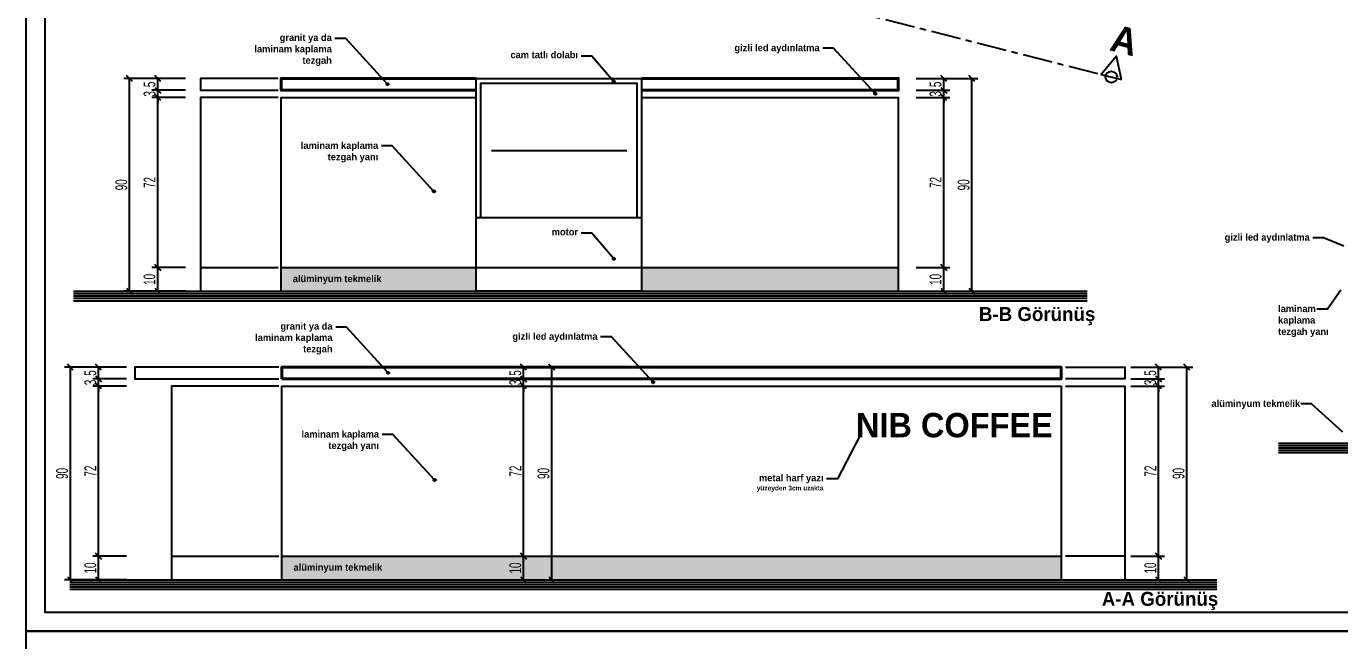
# Model space of a CAD drawing. Header units: millimetres. Extents: x 933584 to 974011, y 4545988 to 4553664.
# Drawn here: x 968501 to 969057, y 4552251 to 4552511 of the extents above; entities that cross this region are included whole.
import ezdxf

# ---------------------------------------------------------------- set-up
doc = ezdxf.new("R2010")
doc.units = ezdxf.units.MM
doc.header["$PDMODE"] = 35
doc.linetypes.add('CENTER', pattern=[2, 1.25, -0.25, 0.25, -0.25])
doc.linetypes.add('HIDDEN', pattern=[9.525, 6.35, -3.175])
doc.layers.get('0').update_dxf_attribs({"color": 255})
doc.layers.get('Defpoints').update_dxf_attribs({"color": 8})
for name, color, linetype in [('0-DMS-50', 143, 'Continuous'), ('0-HSL-HTC', 253, 'Continuous'), ('0-HSL-SLD', 252, 'Continuous'), ('0-LNS-SLN', 6, 'Continuous'), ('0-LNS-VLF', 11, 'Continuous'), ('0-TXT-XBX_20', 3, 'Continuous')]:
    doc.layers.add(name, color=color, linetype=linetype)
doc.layers.add('2-SPS-IBW', color=5, linetype='Continuous', lineweight=40)
doc.styles.add('Century Gothic_B_3', font='GOTHICB.TTF', dxfattribs={"height": 4})
doc.styles.add('dim_romans_50', font='swissl.ttf', dxfattribs={"width": 0.6, "height": 5})
doc.dimstyles.new('ONK_dim 1_50', dxfattribs={"dimscale": 5, "dimtxt": 4, "dimasz": 0.5, "dimexe": 0.5, "dimexo": 0.5, "dimgap": 0.2, "dimtad": 1, "dimdec": 1, "dimrnd": 0.5, "dimzin": 9, "dimtxsty": 'dim_romans_50', "dimblk": 'OBLIQUE', "dimcen": 1, "dimclre": 256, "dimclrt": 256, "dimazin": 2, "dimtfac": 1, "dimtdec": 1, "dimtix": 1, "dimtmove": 2, "dimatfit": 3, "dimldrblk": 'OBLIQUE', "dimfxl": 3, "dimfxlon": 1, "dimarcsym": 0})

# ---------------------------------------------------------------- blocks, each defined once
blk = doc.blocks.new('_Oblique')
at = {"color": 0, "linetype": 'ByBlock', "lineweight": -2}
blk.add_line((-0.5, -0.5), (0.5, 0.5), dxfattribs=at)
blk = doc.blocks.new('*D2386')
at = {"layer": '0-DMS-50', "lineweight": -2}
for p, q in [((968968.19, 4552287.17), (968982.42, 4552287.17)), ((968968.19, 4552277.17), (968982.42, 4552277.17))]:
    blk.add_line(p, q, dxfattribs=at)
at = {"layer": '0-DMS-50', "color": 0, "lineweight": -2}
blk.add_line((968979.92, 4552277.17), (968979.92, 4552287.17), dxfattribs=at)
at = {"layer": 'Defpoints', "color": 0}
for p in [(968965.69, 4552287.17), (968979.92, 4552287.17), (968965.69, 4552277.17)]:
    blk.add_point(p, dxfattribs=at)
at = {"layer": '0-DMS-50', "color": 0, "linetype": 'ByBlock', "lineweight": -2, "xscale": 2.5, "yscale": 2.5, "zscale": 2.5}
for p, rotation in [((968979.92, 4552287.17), 90), ((968979.92, 4552277.17), 270)]:
    blk.add_blockref('_Oblique', p, dxfattribs=dict(at, rotation=rotation))
at = {"layer": '0-DMS-50', "insert": (968976.42, 4552282.17), "char_height": 5, "attachment_point": 5, "rotation": 90, "style": 'dim_romans_50'}
blk.add_mtext('10', dxfattribs=at)
blk = doc.blocks.new('*D2387')
at = {"layer": '0-DMS-50', "lineweight": -2}
for p, q in [((968968.19, 4552359.17), (968982.42, 4552359.17)), ((968968.19, 4552287.17), (968982.42, 4552287.17))]:
    blk.add_line(p, q, dxfattribs=at)
at = {"layer": '0-DMS-50', "color": 0, "lineweight": -2}
blk.add_line((968979.92, 4552287.17), (968979.92, 4552359.17), dxfattribs=at)
at = {"layer": 'Defpoints', "color": 0}
for p in [(968965.69, 4552359.17), (968979.92, 4552359.17), (968965.69, 4552287.17)]:
    blk.add_point(p, dxfattribs=at)
at = {"layer": '0-DMS-50', "color": 0, "linetype": 'ByBlock', "lineweight": -2, "xscale": 2.5, "yscale": 2.5, "zscale": 2.5}
for p, rotation in [((968979.92, 4552359.17), 90), ((968979.92, 4552287.17), 270)]:
    blk.add_blockref('_Oblique', p, dxfattribs=dict(at, rotation=rotation))
at = {"layer": '0-DMS-50', "insert": (968976.42, 4552323.17), "char_height": 5, "attachment_point": 5, "rotation": 90, "style": 'dim_romans_50'}
blk.add_mtext('72', dxfattribs=at)
blk = doc.blocks.new('*D2388')
at = {"layer": '0-DMS-50', "lineweight": -2}
for p, q in [((968968.19, 4552362.17), (968982.42, 4552362.17)), ((968968.19, 4552359.17), (968982.42, 4552359.17))]:
    blk.add_line(p, q, dxfattribs=at)
at = {"layer": '0-DMS-50', "color": 0, "lineweight": -2}
for p, q in [((968979.92, 4552362.17), (968979.92, 4552364.67)), ((968979.92, 4552359.17), (968979.92, 4552362.17)), ((968979.92, 4552359.17), (968979.92, 4552356.67))]:
    blk.add_line(p, q, dxfattribs=at)
at = {"layer": 'Defpoints', "color": 0}
for p in [(968965.69, 4552362.17), (968979.92, 4552362.17), (968965.69, 4552359.17)]:
    blk.add_point(p, dxfattribs=at)
at = {"layer": '0-DMS-50', "color": 0, "linetype": 'ByBlock', "lineweight": -2, "xscale": 2.5, "yscale": 2.5, "zscale": 2.5}
for p, rotation in [((968979.92, 4552362.17), 270), ((968979.92, 4552359.17), 90)]:
    blk.add_blockref('_Oblique', p, dxfattribs=dict(at, rotation=rotation))
at = {"layer": '0-DMS-50', "insert": (968976.42, 4552360.67), "char_height": 5, "attachment_point": 5, "rotation": 90, "style": 'dim_romans_50'}
blk.add_mtext('3', dxfattribs=at)
blk = doc.blocks.new('*D2389')
at = {"layer": '0-DMS-50', "lineweight": -2}
for p, q in [((968968.19, 4552367.17), (968982.42, 4552367.17)), ((968968.19, 4552362.17), (968982.42, 4552362.17))]:
    blk.add_line(p, q, dxfattribs=at)
at = {"layer": '0-DMS-50', "color": 0, "lineweight": -2}
blk.add_line((968979.92, 4552362.17), (968979.92, 4552367.17), dxfattribs=at)
at = {"layer": 'Defpoints', "color": 0}
for p in [(968965.69, 4552367.17), (968979.92, 4552367.17), (968965.69, 4552362.17)]:
    blk.add_point(p, dxfattribs=at)
at = {"layer": '0-DMS-50', "color": 0, "linetype": 'ByBlock', "lineweight": -2, "xscale": 2.5, "yscale": 2.5, "zscale": 2.5}
for p, rotation in [((968979.92, 4552367.17), 90), ((968979.92, 4552362.17), 270)]:
    blk.add_blockref('_Oblique', p, dxfattribs=dict(at, rotation=rotation))
at = {"layer": '0-DMS-50', "insert": (968976.42, 4552364.67), "char_height": 5, "attachment_point": 5, "rotation": 90, "style": 'dim_romans_50'}
blk.add_mtext('5', dxfattribs=at)
blk = doc.blocks.new('*D2390')
at = {"layer": '0-DMS-50', "lineweight": -2}
for p, q in [((968976.87, 4552367.17), (968994.37, 4552367.17)), ((968976.87, 4552277.17), (968994.37, 4552277.17))]:
    blk.add_line(p, q, dxfattribs=at)
at = {"layer": '0-DMS-50', "color": 0, "lineweight": -2}
blk.add_line((968991.87, 4552277.17), (968991.87, 4552367.17), dxfattribs=at)
at = {"layer": 'Defpoints', "color": 0}
for p in [(968938.68, 4552367.17), (968991.87, 4552367.17), (968938.68, 4552277.17)]:
    blk.add_point(p, dxfattribs=at)
at = {"layer": '0-DMS-50', "color": 0, "linetype": 'ByBlock', "lineweight": -2, "xscale": 2.5, "yscale": 2.5, "zscale": 2.5}
for p, rotation in [((968991.87, 4552367.17), 90), ((968991.87, 4552277.17), 270)]:
    blk.add_blockref('_Oblique', p, dxfattribs=dict(at, rotation=rotation))
at = {"layer": '0-DMS-50', "insert": (968988.37, 4552322.17), "char_height": 5, "attachment_point": 5, "rotation": 90, "style": 'dim_romans_50'}
blk.add_mtext('90', dxfattribs=at)
blk = doc.blocks.new('*D2391')
at = {"layer": '0-DMS-50', "lineweight": -2}
for p, q in [((968699.62, 4552287.17), (968713.85, 4552287.17)), ((968699.62, 4552277.17), (968713.85, 4552277.17))]:
    blk.add_line(p, q, dxfattribs=at)
at = {"layer": '0-DMS-50', "color": 0, "lineweight": -2}
blk.add_line((968711.35, 4552277.17), (968711.35, 4552287.17), dxfattribs=at)
at = {"layer": 'Defpoints', "color": 0}
for p in [(968697.12, 4552287.17), (968711.35, 4552287.17), (968697.12, 4552277.17)]:
    blk.add_point(p, dxfattribs=at)
at = {"layer": '0-DMS-50', "color": 0, "linetype": 'ByBlock', "lineweight": -2, "xscale": 2.5, "yscale": 2.5, "zscale": 2.5}
for p, rotation in [((968711.35, 4552287.17), 90), ((968711.35, 4552277.17), 270)]:
    blk.add_blockref('_Oblique', p, dxfattribs=dict(at, rotation=rotation))
at = {"layer": '0-DMS-50', "insert": (968707.85, 4552282.17), "char_height": 5, "attachment_point": 5, "rotation": 90, "style": 'dim_romans_50'}
blk.add_mtext('10', dxfattribs=at)
blk = doc.blocks.new('*D2392')
at = {"layer": '0-DMS-50', "lineweight": -2}
for p, q in [((968699.62, 4552359.17), (968713.85, 4552359.17)), ((968699.62, 4552287.17), (968713.85, 4552287.17))]:
    blk.add_line(p, q, dxfattribs=at)
at = {"layer": '0-DMS-50', "color": 0, "lineweight": -2}
blk.add_line((968711.35, 4552287.17), (968711.35, 4552359.17), dxfattribs=at)
at = {"layer": 'Defpoints', "color": 0}
for p in [(968697.12, 4552359.17), (968711.35, 4552359.17), (968697.12, 4552287.17)]:
    blk.add_point(p, dxfattribs=at)
at = {"layer": '0-DMS-50', "color": 0, "linetype": 'ByBlock', "lineweight": -2, "xscale": 2.5, "yscale": 2.5, "zscale": 2.5}
for p, rotation in [((968711.35, 4552359.17), 90), ((968711.35, 4552287.17), 270)]:
    blk.add_blockref('_Oblique', p, dxfattribs=dict(at, rotation=rotation))
at = {"layer": '0-DMS-50', "insert": (968707.85, 4552323.17), "char_height": 5, "attachment_point": 5, "rotation": 90, "style": 'dim_romans_50'}
blk.add_mtext('72', dxfattribs=at)
blk = doc.blocks.new('*D2393')
at = {"layer": '0-DMS-50', "lineweight": -2}
for p, q in [((968699.62, 4552362.17), (968713.85, 4552362.17)), ((968699.62, 4552359.17), (968713.85, 4552359.17))]:
    blk.add_line(p, q, dxfattribs=at)
at = {"layer": '0-DMS-50', "color": 0, "lineweight": -2}
for p, q in [((968711.35, 4552362.17), (968711.35, 4552364.67)), ((968711.35, 4552359.17), (968711.35, 4552362.17)), ((968711.35, 4552359.17), (968711.35, 4552356.67))]:
    blk.add_line(p, q, dxfattribs=at)
at = {"layer": 'Defpoints', "color": 0}
for p in [(968697.12, 4552362.17), (968711.35, 4552362.17), (968697.12, 4552359.17)]:
    blk.add_point(p, dxfattribs=at)
at = {"layer": '0-DMS-50', "color": 0, "linetype": 'ByBlock', "lineweight": -2, "xscale": 2.5, "yscale": 2.5, "zscale": 2.5}
for p, rotation in [((968711.35, 4552362.17), 270), ((968711.35, 4552359.17), 90)]:
    blk.add_blockref('_Oblique', p, dxfattribs=dict(at, rotation=rotation))
at = {"layer": '0-DMS-50', "insert": (968707.85, 4552360.67), "char_height": 5, "attachment_point": 5, "rotation": 90, "style": 'dim_romans_50'}
blk.add_mtext('3', dxfattribs=at)
blk = doc.blocks.new('*D2394')
at = {"layer": '0-DMS-50', "lineweight": -2}
for p, q in [((968699.62, 4552367.17), (968713.85, 4552367.17)), ((968699.62, 4552362.17), (968713.85, 4552362.17))]:
    blk.add_line(p, q, dxfattribs=at)
at = {"layer": '0-DMS-50', "color": 0, "lineweight": -2}
blk.add_line((968711.35, 4552362.17), (968711.35, 4552367.17), dxfattribs=at)
at = {"layer": 'Defpoints', "color": 0}
for p in [(968697.12, 4552367.17), (968711.35, 4552367.17), (968697.12, 4552362.17)]:
    blk.add_point(p, dxfattribs=at)
at = {"layer": '0-DMS-50', "color": 0, "linetype": 'ByBlock', "lineweight": -2, "xscale": 2.5, "yscale": 2.5, "zscale": 2.5}
for p, rotation in [((968711.35, 4552367.17), 90), ((968711.35, 4552362.17), 270)]:
    blk.add_blockref('_Oblique', p, dxfattribs=dict(at, rotation=rotation))
at = {"layer": '0-DMS-50', "insert": (968707.85, 4552364.67), "char_height": 5, "attachment_point": 5, "rotation": 90, "style": 'dim_romans_50'}
blk.add_mtext('5', dxfattribs=at)
blk = doc.blocks.new('*D2395')
at = {"layer": '0-DMS-50', "lineweight": -2}
for p, q in [((968708.3, 4552367.17), (968725.8, 4552367.17)), ((968708.3, 4552277.17), (968725.8, 4552277.17))]:
    blk.add_line(p, q, dxfattribs=at)
at = {"layer": '0-DMS-50', "color": 0, "lineweight": -2}
blk.add_line((968723.3, 4552277.17), (968723.3, 4552367.17), dxfattribs=at)
at = {"layer": 'Defpoints', "color": 0}
for p in [(968670.11, 4552367.17), (968723.3, 4552367.17), (968670.11, 4552277.17)]:
    blk.add_point(p, dxfattribs=at)
at = {"layer": '0-DMS-50', "color": 0, "linetype": 'ByBlock', "lineweight": -2, "xscale": 2.5, "yscale": 2.5, "zscale": 2.5}
for p, rotation in [((968723.3, 4552367.17), 90), ((968723.3, 4552277.17), 270)]:
    blk.add_blockref('_Oblique', p, dxfattribs=dict(at, rotation=rotation))
at = {"layer": '0-DMS-50', "insert": (968719.8, 4552322.17), "char_height": 5, "attachment_point": 5, "rotation": 90, "style": 'dim_romans_50'}
blk.add_mtext('90', dxfattribs=at)
blk = doc.blocks.new('*D2396')
at = {"layer": '0-DMS-50', "lineweight": -2}
for p, q in [((968543.36, 4552287.17), (968529.13, 4552287.17)), ((968543.36, 4552277.17), (968529.13, 4552277.17))]:
    blk.add_line(p, q, dxfattribs=at)
at = {"layer": '0-DMS-50', "color": 0, "lineweight": -2}
blk.add_line((968531.63, 4552277.17), (968531.63, 4552287.17), dxfattribs=at)
at = {"layer": 'Defpoints', "color": 0}
for p in [(968531.63, 4552287.17), (968545.86, 4552287.17), (968545.86, 4552277.17)]:
    blk.add_point(p, dxfattribs=at)
at = {"layer": '0-DMS-50', "color": 0, "linetype": 'ByBlock', "lineweight": -2, "xscale": 2.5, "yscale": 2.5, "zscale": 2.5}
for p, rotation in [((968531.63, 4552287.17), 90), ((968531.63, 4552277.17), 270)]:
    blk.add_blockref('_Oblique', p, dxfattribs=dict(at, rotation=rotation))
at = {"layer": '0-DMS-50', "insert": (968528.13, 4552282.17), "char_height": 5, "attachment_point": 5, "rotation": 90, "style": 'dim_romans_50'}
blk.add_mtext('10', dxfattribs=at)
blk = doc.blocks.new('*D2397')
at = {"layer": '0-DMS-50', "lineweight": -2}
for p, q in [((968543.36, 4552359.17), (968529.13, 4552359.17)), ((968543.36, 4552287.17), (968529.13, 4552287.17))]:
    blk.add_line(p, q, dxfattribs=at)
at = {"layer": '0-DMS-50', "color": 0, "lineweight": -2}
blk.add_line((968531.63, 4552287.17), (968531.63, 4552359.17), dxfattribs=at)
at = {"layer": 'Defpoints', "color": 0}
for p in [(968531.63, 4552359.17), (968545.86, 4552359.17), (968545.86, 4552287.17)]:
    blk.add_point(p, dxfattribs=at)
at = {"layer": '0-DMS-50', "color": 0, "linetype": 'ByBlock', "lineweight": -2, "xscale": 2.5, "yscale": 2.5, "zscale": 2.5}
for p, rotation in [((968531.63, 4552359.17), 90), ((968531.63, 4552287.17), 270)]:
    blk.add_blockref('_Oblique', p, dxfattribs=dict(at, rotation=rotation))
at = {"layer": '0-DMS-50', "insert": (968528.13, 4552323.17), "char_height": 5, "attachment_point": 5, "rotation": 90, "style": 'dim_romans_50'}
blk.add_mtext('72', dxfattribs=at)
blk = doc.blocks.new('*D2398')
at = {"layer": '0-DMS-50', "lineweight": -2}
for p, q in [((968543.36, 4552362.17), (968529.13, 4552362.17)), ((968543.36, 4552359.17), (968529.13, 4552359.17))]:
    blk.add_line(p, q, dxfattribs=at)
at = {"layer": '0-DMS-50', "color": 0, "lineweight": -2}
for p, q in [((968531.63, 4552362.17), (968531.63, 4552364.67)), ((968531.63, 4552359.17), (968531.63, 4552362.17)), ((968531.63, 4552359.17), (968531.63, 4552356.67))]:
    blk.add_line(p, q, dxfattribs=at)
at = {"layer": 'Defpoints', "color": 0}
for p in [(968531.63, 4552362.17), (968545.86, 4552362.17), (968545.86, 4552359.17)]:
    blk.add_point(p, dxfattribs=at)
at = {"layer": '0-DMS-50', "color": 0, "linetype": 'ByBlock', "lineweight": -2, "xscale": 2.5, "yscale": 2.5, "zscale": 2.5}
for p, rotation in [((968531.63, 4552362.17), 270), ((968531.63, 4552359.17), 90)]:
    blk.add_blockref('_Oblique', p, dxfattribs=dict(at, rotation=rotation))
at = {"layer": '0-DMS-50', "insert": (968528.13, 4552360.67), "char_height": 5, "attachment_point": 5, "rotation": 90, "style": 'dim_romans_50'}
blk.add_mtext('3', dxfattribs=at)
blk = doc.blocks.new('*D2399')
at = {"layer": '0-DMS-50', "lineweight": -2}
for p, q in [((968543.36, 4552367.17), (968529.13, 4552367.17)), ((968543.36, 4552362.17), (968529.13, 4552362.17))]:
    blk.add_line(p, q, dxfattribs=at)
at = {"layer": '0-DMS-50', "color": 0, "lineweight": -2}
blk.add_line((968531.63, 4552362.17), (968531.63, 4552367.17), dxfattribs=at)
at = {"layer": 'Defpoints', "color": 0}
for p in [(968531.63, 4552367.17), (968545.86, 4552367.17), (968545.86, 4552362.17)]:
    blk.add_point(p, dxfattribs=at)
at = {"layer": '0-DMS-50', "color": 0, "linetype": 'ByBlock', "lineweight": -2, "xscale": 2.5, "yscale": 2.5, "zscale": 2.5}
for p, rotation in [((968531.63, 4552367.17), 90), ((968531.63, 4552362.17), 270)]:
    blk.add_blockref('_Oblique', p, dxfattribs=dict(at, rotation=rotation))
at = {"layer": '0-DMS-50', "insert": (968528.13, 4552364.67), "char_height": 5, "attachment_point": 5, "rotation": 90, "style": 'dim_romans_50'}
blk.add_mtext('5', dxfattribs=at)
blk = doc.blocks.new('*D2400')
at = {"layer": '0-DMS-50', "lineweight": -2}
for p, q in [((968534.68, 4552367.17), (968517.18, 4552367.17)), ((968534.68, 4552277.17), (968517.18, 4552277.17))]:
    blk.add_line(p, q, dxfattribs=at)
at = {"layer": '0-DMS-50', "color": 0, "lineweight": -2}
blk.add_line((968519.68, 4552277.17), (968519.68, 4552367.17), dxfattribs=at)
at = {"layer": 'Defpoints', "color": 0}
for p in [(968519.68, 4552367.17), (968572.87, 4552367.17), (968572.87, 4552277.17)]:
    blk.add_point(p, dxfattribs=at)
at = {"layer": '0-DMS-50', "color": 0, "linetype": 'ByBlock', "lineweight": -2, "xscale": 2.5, "yscale": 2.5, "zscale": 2.5}
for p, rotation in [((968519.68, 4552367.17), 90), ((968519.68, 4552277.17), 270)]:
    blk.add_blockref('_Oblique', p, dxfattribs=dict(at, rotation=rotation))
at = {"layer": '0-DMS-50', "insert": (968516.18, 4552322.17), "char_height": 5, "attachment_point": 5, "rotation": 90, "style": 'dim_romans_50'}
blk.add_mtext('90', dxfattribs=at)
blk = doc.blocks.new('*D2422')
at = {"layer": '0-DMS-50', "lineweight": -2}
for p, q in [((968877.37, 4552409.27), (968891.59, 4552409.27)), ((968877.37, 4552399.27), (968891.59, 4552399.27))]:
    blk.add_line(p, q, dxfattribs=at)
at = {"layer": '0-DMS-50', "color": 0, "lineweight": -2}
blk.add_line((968889.09, 4552399.27), (968889.09, 4552409.27), dxfattribs=at)
at = {"layer": 'Defpoints', "color": 0}
for p in [(968874.87, 4552409.27), (968889.09, 4552409.27), (968874.87, 4552399.27)]:
    blk.add_point(p, dxfattribs=at)
at = {"layer": '0-DMS-50', "color": 0, "linetype": 'ByBlock', "lineweight": -2, "xscale": 2.5, "yscale": 2.5, "zscale": 2.5}
for p, rotation in [((968889.09, 4552409.27), 90), ((968889.09, 4552399.27), 270)]:
    blk.add_blockref('_Oblique', p, dxfattribs=dict(at, rotation=rotation))
at = {"layer": '0-DMS-50', "insert": (968885.59, 4552404.27), "char_height": 5, "attachment_point": 5, "rotation": 90, "style": 'dim_romans_50'}
blk.add_mtext('10', dxfattribs=at)
blk = doc.blocks.new('*D2423')
at = {"layer": '0-DMS-50', "lineweight": -2}
for p, q in [((968877.37, 4552481.27), (968891.59, 4552481.27)), ((968877.37, 4552409.27), (968891.59, 4552409.27))]:
    blk.add_line(p, q, dxfattribs=at)
at = {"layer": '0-DMS-50', "color": 0, "lineweight": -2}
blk.add_line((968889.09, 4552409.27), (968889.09, 4552481.27), dxfattribs=at)
at = {"layer": 'Defpoints', "color": 0}
for p in [(968874.87, 4552481.27), (968889.09, 4552481.27), (968874.87, 4552409.27)]:
    blk.add_point(p, dxfattribs=at)
at = {"layer": '0-DMS-50', "color": 0, "linetype": 'ByBlock', "lineweight": -2, "xscale": 2.5, "yscale": 2.5, "zscale": 2.5}
for p, rotation in [((968889.09, 4552481.27), 90), ((968889.09, 4552409.27), 270)]:
    blk.add_blockref('_Oblique', p, dxfattribs=dict(at, rotation=rotation))
at = {"layer": '0-DMS-50', "insert": (968885.59, 4552445.27), "char_height": 5, "attachment_point": 5, "rotation": 90, "style": 'dim_romans_50'}
blk.add_mtext('72', dxfattribs=at)
blk = doc.blocks.new('*D2424')
at = {"layer": '0-DMS-50', "lineweight": -2}
for p, q in [((968877.37, 4552484.27), (968891.59, 4552484.27)), ((968877.37, 4552481.27), (968891.59, 4552481.27))]:
    blk.add_line(p, q, dxfattribs=at)
at = {"layer": '0-DMS-50', "color": 0, "lineweight": -2}
for p, q in [((968889.09, 4552484.27), (968889.09, 4552486.77)), ((968889.09, 4552481.27), (968889.09, 4552484.27)), ((968889.09, 4552481.27), (968889.09, 4552478.77))]:
    blk.add_line(p, q, dxfattribs=at)
at = {"layer": 'Defpoints', "color": 0}
for p in [(968874.87, 4552484.27), (968889.09, 4552484.27), (968874.87, 4552481.27)]:
    blk.add_point(p, dxfattribs=at)
at = {"layer": '0-DMS-50', "color": 0, "linetype": 'ByBlock', "lineweight": -2, "xscale": 2.5, "yscale": 2.5, "zscale": 2.5}
for p, rotation in [((968889.09, 4552484.27), 270), ((968889.09, 4552481.27), 90)]:
    blk.add_blockref('_Oblique', p, dxfattribs=dict(at, rotation=rotation))
at = {"layer": '0-DMS-50', "insert": (968885.59, 4552482.77), "char_height": 5, "attachment_point": 5, "rotation": 90, "style": 'dim_romans_50'}
blk.add_mtext('3', dxfattribs=at)
blk = doc.blocks.new('*D2425')
at = {"layer": '0-DMS-50', "lineweight": -2}
for p, q in [((968877.37, 4552489.27), (968891.59, 4552489.27)), ((968877.37, 4552484.27), (968891.59, 4552484.27))]:
    blk.add_line(p, q, dxfattribs=at)
at = {"layer": '0-DMS-50', "color": 0, "lineweight": -2}
blk.add_line((968889.09, 4552484.27), (968889.09, 4552489.27), dxfattribs=at)
at = {"layer": 'Defpoints', "color": 0}
for p in [(968874.87, 4552489.27), (968889.09, 4552489.27), (968874.87, 4552484.27)]:
    blk.add_point(p, dxfattribs=at)
at = {"layer": '0-DMS-50', "color": 0, "linetype": 'ByBlock', "lineweight": -2, "xscale": 2.5, "yscale": 2.5, "zscale": 2.5}
for p, rotation in [((968889.09, 4552489.27), 90), ((968889.09, 4552484.27), 270)]:
    blk.add_blockref('_Oblique', p, dxfattribs=dict(at, rotation=rotation))
at = {"layer": '0-DMS-50', "insert": (968885.59, 4552486.77), "char_height": 5, "attachment_point": 5, "rotation": 90, "style": 'dim_romans_50'}
blk.add_mtext('5', dxfattribs=at)
blk = doc.blocks.new('*D2426')
at = {"layer": '0-DMS-50', "lineweight": -2}
for p, q in [((968885.97, 4552489.27), (968903.47, 4552489.27)), ((968885.97, 4552399.27), (968903.47, 4552399.27))]:
    blk.add_line(p, q, dxfattribs=at)
at = {"layer": '0-DMS-50', "color": 0, "lineweight": -2}
blk.add_line((968900.97, 4552399.27), (968900.97, 4552489.27), dxfattribs=at)
at = {"layer": 'Defpoints', "color": 0}
for p in [(968847.78, 4552489.27), (968900.97, 4552489.27), (968847.78, 4552399.27)]:
    blk.add_point(p, dxfattribs=at)
at = {"layer": '0-DMS-50', "color": 0, "linetype": 'ByBlock', "lineweight": -2, "xscale": 2.5, "yscale": 2.5, "zscale": 2.5}
for p, rotation in [((968900.97, 4552489.27), 90), ((968900.97, 4552399.27), 270)]:
    blk.add_blockref('_Oblique', p, dxfattribs=dict(at, rotation=rotation))
at = {"layer": '0-DMS-50', "insert": (968897.47, 4552444.27), "char_height": 5, "attachment_point": 5, "rotation": 90, "style": 'dim_romans_50'}
blk.add_mtext('90', dxfattribs=at)
blk = doc.blocks.new('*D2427')
at = {"layer": '0-DMS-50', "lineweight": -2}
for p, q in [((968568.4, 4552409.27), (968554.17, 4552409.27)), ((968568.4, 4552399.27), (968554.17, 4552399.27))]:
    blk.add_line(p, q, dxfattribs=at)
at = {"layer": '0-DMS-50', "color": 0, "lineweight": -2}
blk.add_line((968556.67, 4552399.27), (968556.67, 4552409.27), dxfattribs=at)
at = {"layer": 'Defpoints', "color": 0}
for p in [(968556.67, 4552409.27), (968570.9, 4552409.27), (968570.9, 4552399.27)]:
    blk.add_point(p, dxfattribs=at)
at = {"layer": '0-DMS-50', "color": 0, "linetype": 'ByBlock', "lineweight": -2, "xscale": 2.5, "yscale": 2.5, "zscale": 2.5}
for p, rotation in [((968556.67, 4552409.27), 90), ((968556.67, 4552399.27), 270)]:
    blk.add_blockref('_Oblique', p, dxfattribs=dict(at, rotation=rotation))
at = {"layer": '0-DMS-50', "insert": (968553.17, 4552404.27), "char_height": 5, "attachment_point": 5, "rotation": 90, "style": 'dim_romans_50'}
blk.add_mtext('10', dxfattribs=at)
blk = doc.blocks.new('*D2428')
at = {"layer": '0-DMS-50', "lineweight": -2}
for p, q in [((968568.4, 4552481.27), (968554.17, 4552481.27)), ((968568.4, 4552409.27), (968554.17, 4552409.27))]:
    blk.add_line(p, q, dxfattribs=at)
at = {"layer": '0-DMS-50', "color": 0, "lineweight": -2}
blk.add_line((968556.67, 4552409.27), (968556.67, 4552481.27), dxfattribs=at)
at = {"layer": 'Defpoints', "color": 0}
for p in [(968556.67, 4552481.27), (968570.9, 4552481.27), (968570.9, 4552409.27)]:
    blk.add_point(p, dxfattribs=at)
at = {"layer": '0-DMS-50', "color": 0, "linetype": 'ByBlock', "lineweight": -2, "xscale": 2.5, "yscale": 2.5, "zscale": 2.5}
for p, rotation in [((968556.67, 4552481.27), 90), ((968556.67, 4552409.27), 270)]:
    blk.add_blockref('_Oblique', p, dxfattribs=dict(at, rotation=rotation))
at = {"layer": '0-DMS-50', "insert": (968553.17, 4552445.27), "char_height": 5, "attachment_point": 5, "rotation": 90, "style": 'dim_romans_50'}
blk.add_mtext('72', dxfattribs=at)
blk = doc.blocks.new('*D2429')
at = {"layer": '0-DMS-50', "lineweight": -2}
for p, q in [((968568.4, 4552484.27), (968554.17, 4552484.27)), ((968568.4, 4552481.27), (968554.17, 4552481.27))]:
    blk.add_line(p, q, dxfattribs=at)
at = {"layer": '0-DMS-50', "color": 0, "lineweight": -2}
for p, q in [((968556.67, 4552484.27), (968556.67, 4552486.77)), ((968556.67, 4552481.27), (968556.67, 4552484.27)), ((968556.67, 4552481.27), (968556.67, 4552478.77))]:
    blk.add_line(p, q, dxfattribs=at)
at = {"layer": 'Defpoints', "color": 0}
for p in [(968556.67, 4552484.27), (968570.9, 4552484.27), (968570.9, 4552481.27)]:
    blk.add_point(p, dxfattribs=at)
at = {"layer": '0-DMS-50', "color": 0, "linetype": 'ByBlock', "lineweight": -2, "xscale": 2.5, "yscale": 2.5, "zscale": 2.5}
for p, rotation in [((968556.67, 4552484.27), 270), ((968556.67, 4552481.27), 90)]:
    blk.add_blockref('_Oblique', p, dxfattribs=dict(at, rotation=rotation))
at = {"layer": '0-DMS-50', "insert": (968553.17, 4552482.77), "char_height": 5, "attachment_point": 5, "rotation": 90, "style": 'dim_romans_50'}
blk.add_mtext('3', dxfattribs=at)
blk = doc.blocks.new('*D2430')
at = {"layer": '0-DMS-50', "lineweight": -2}
for p, q in [((968568.4, 4552489.27), (968554.17, 4552489.27)), ((968568.4, 4552484.27), (968554.17, 4552484.27))]:
    blk.add_line(p, q, dxfattribs=at)
at = {"layer": '0-DMS-50', "color": 0, "lineweight": -2}
blk.add_line((968556.67, 4552484.27), (968556.67, 4552489.27), dxfattribs=at)
at = {"layer": 'Defpoints', "color": 0}
for p in [(968556.67, 4552489.27), (968570.9, 4552489.27), (968570.9, 4552484.27)]:
    blk.add_point(p, dxfattribs=at)
at = {"layer": '0-DMS-50', "color": 0, "linetype": 'ByBlock', "lineweight": -2, "xscale": 2.5, "yscale": 2.5, "zscale": 2.5}
for p, rotation in [((968556.67, 4552489.27), 90), ((968556.67, 4552484.27), 270)]:
    blk.add_blockref('_Oblique', p, dxfattribs=dict(at, rotation=rotation))
at = {"layer": '0-DMS-50', "insert": (968553.17, 4552486.77), "char_height": 5, "attachment_point": 5, "rotation": 90, "style": 'dim_romans_50'}
blk.add_mtext('5', dxfattribs=at)
blk = doc.blocks.new('*D2431')
at = {"layer": '0-DMS-50', "lineweight": -2}
for p, q in [((968559.73, 4552489.27), (968542.23, 4552489.27)), ((968559.73, 4552399.27), (968542.23, 4552399.27))]:
    blk.add_line(p, q, dxfattribs=at)
at = {"layer": '0-DMS-50', "color": 0, "lineweight": -2}
blk.add_line((968544.73, 4552399.27), (968544.73, 4552489.27), dxfattribs=at)
at = {"layer": 'Defpoints', "color": 0}
for p in [(968544.73, 4552489.27), (968585.36, 4552489.27), (968585.36, 4552399.27)]:
    blk.add_point(p, dxfattribs=at)
at = {"layer": '0-DMS-50', "color": 0, "linetype": 'ByBlock', "lineweight": -2, "xscale": 2.5, "yscale": 2.5, "zscale": 2.5}
for p, rotation in [((968544.73, 4552489.27), 90), ((968544.73, 4552399.27), 270)]:
    blk.add_blockref('_Oblique', p, dxfattribs=dict(at, rotation=rotation))
at = {"layer": '0-DMS-50', "insert": (968541.23, 4552444.27), "char_height": 5, "attachment_point": 5, "rotation": 90, "style": 'dim_romans_50'}
blk.add_mtext('90', dxfattribs=at)

msp = doc.modelspace()

# ---------------------------------------------------------------- hatches: boundary and pattern name
at = {"layer": '0-HSL-HTC'}
h = msp.add_hatch(dxfattribs=at)
h.set_pattern_fill('GOST_GLASS', color=256, scale=0.3)
h.set_pattern_definition([(45, (-483.7714, 183.505), (2.5455844123, 0), [1.5, -2.1]), (45, (-483.135, 183.505), (2.5455844123, 0), [0.6, -3]), (45, (-483.7714, 184.1414), (2.5455844123, 0), [0.6, -3])])
h.paths.add_polyline_path([(968691.27, 4552399.27), (968608.85, 4552399.27), (968608.85, 4552409.27), (968691.27, 4552409.27)])
h.paths.add_polyline_path([(968761.27, 4552409.27), (968761.27, 4552399.27), (968869.81, 4552399.27), (968869.81, 4552409.27)])
h = msp.add_hatch(dxfattribs=at)
h.set_pattern_fill('GOST_GLASS', color=256, scale=0.3)
h.set_pattern_definition([(45, (-483.4641, 61.4035), (2.5455844123, 0), [1.5, -2.1]), (45, (-482.8277, 61.4035), (2.5455844123, 0), [0.6, -3]), (45, (-483.4641, 62.04), (2.5455844123, 0), [0.6, -3])])
h.paths.add_polyline_path([(968938.68, 4552287.17), (968609.16, 4552287.17), (968609.16, 4552277.17), (968938.68, 4552277.17)])
at = {"layer": '0-LNS-VLF', "linetype": 'HIDDEN', "ltscale": 0.5}
h = msp.add_hatch(color=256, dxfattribs=at)
h.dxf.hatch_style = 1
edge = h.paths.add_edge_path()
edge.add_arc((968653.81, 4552486.84), 0.467, 0, 360)
h = msp.add_hatch(color=256, dxfattribs=at)
h.dxf.hatch_style = 1
edge = h.paths.add_edge_path()
edge.add_arc((968749.52, 4552487.92), 0.467, 0, 360)
h = msp.add_hatch(color=256, dxfattribs=at)
h.dxf.hatch_style = 1
edge = h.paths.add_edge_path()
edge.add_arc((968860.09, 4552482.85), 0.467, 0, 360)
h = msp.add_hatch(color=256, dxfattribs=at)
h.dxf.hatch_style = 1
edge = h.paths.add_edge_path()
edge.add_arc((968673.43, 4552441.51), 0.467, 0, 360)
h = msp.add_hatch(color=256, dxfattribs=at)
h.dxf.hatch_style = 1
edge = h.paths.add_edge_path()
edge.add_arc((968749.52, 4552412.97), 0.467, 0, 360)
h = msp.add_hatch(color=256, dxfattribs=at)
h.dxf.hatch_style = 1
edge = h.paths.add_edge_path()
edge.add_arc((968654.12, 4552364.74), 0.467, 0, 360)
h = msp.add_hatch(color=256, dxfattribs=at)
h.dxf.hatch_style = 1
edge = h.paths.add_edge_path()
edge.add_arc((968766.17, 4552360.75), 0.467, 0, 360)
h = msp.add_hatch(color=256, dxfattribs=at)
h.dxf.hatch_style = 1
edge = h.paths.add_edge_path()
edge.add_arc((968853.62, 4552338.12), 0.467, 0, 360)
h = msp.add_hatch(color=256, dxfattribs=at)
h.dxf.hatch_style = 1
edge = h.paths.add_edge_path()
edge.add_arc((968673.74, 4552319.41), 0.467, 0, 360)

# ---------------------------------------------------------------- linework, layer by layer
at = {"color": 0}
for points in [[(968501.03, 4552855.4), (969341.03, 4552855.4), (969341.03, 4552255.4), (968501.03, 4552255.4)], [(968509.03, 4552847.4), (969333.03, 4552847.4), (969333.03, 4552263.4), (968509.03, 4552263.4)], [(968501.03, 4552255.4), (969341.03, 4552255.4), (969341.03, 4551655.4), (968501.03, 4551655.4)]]:
    msp.add_lwpolyline(points, close=True, dxfattribs=at)
at = {"linetype": 'CENTER', "ltscale": 10}
msp.add_lwpolyline([(968631.9, 4552573.48), (968959.93, 4552489.89)], dxfattribs=at)
for points in [[(968964.21, 4552488.79), (968962.17, 4552498.7), (968955.64, 4552490.98), (968964.21, 4552488.79)], [(968521.06, 4552399.27), (968949.67, 4552399.27)], [(968521.06, 4552398.27), (968949.67, 4552398.27)], [(968521.06, 4552397.27), (968949.67, 4552397.27)], [(968521.06, 4552396.27), (968949.67, 4552396.27)], [(968521.06, 4552395.27), (968949.67, 4552395.27)], [(969030.58, 4552335.01), (969169.17, 4552335.01)], [(969030.58, 4552334.01), (969169.17, 4552334.01)], [(969030.58, 4552333.01), (969169.17, 4552333.01)], [(969030.58, 4552332.01), (969169.17, 4552332.01)], [(969030.58, 4552331.01), (969169.17, 4552331.01)], [(968519.42, 4552277.17), (969004.51, 4552277.17)], [(968519.42, 4552276.17), (969004.51, 4552276.17)], [(968519.42, 4552275.17), (969004.51, 4552275.17)], [(968519.42, 4552274.17), (969004.51, 4552274.17)], [(968519.42, 4552273.17), (969004.51, 4552273.17)]]:
    msp.add_lwpolyline(points)
msp.add_circle((968959.93, 4552489.89), 2.41)
at = {"layer": '0-HSL-SLD'}
for points in [[(968607.6, 4552489.27), (968574.74, 4552489.27), (968574.74, 4552484.27), (968607.6, 4552484.27)], [(968607.6, 4552481.27), (968574.74, 4552481.27), (968574.74, 4552409.27), (968607.6, 4552409.27)], [(968574.74, 4552409.27), (968574.74, 4552399.27)], [(968607.91, 4552367.17), (968547.01, 4552367.17), (968547.01, 4552362.17), (968607.91, 4552362.17)], [(968940.55, 4552367.17), (968965.69, 4552367.17), (968965.69, 4552362.17), (968940.55, 4552362.17)], [(968607.91, 4552359.17), (968562.49, 4552359.17), (968562.49, 4552287.17), (968607.91, 4552287.17)], [(968940.55, 4552359.17), (968965.69, 4552359.17), (968965.69, 4552287.17), (968940.55, 4552287.17)], [(968562.49, 4552287.17), (968562.49, 4552277.17)], [(968965.69, 4552287.17), (968965.69, 4552277.17)]]:
    msp.add_lwpolyline(points, dxfattribs=at)
at = {"layer": '0-LNS-SLN'}
msp.add_lwpolyline([(968691.27, 4552489.27), (968761.27, 4552489.27), (968761.27, 4552399.27), (968691.27, 4552399.27)], close=True, dxfattribs=at)
for points in [[(968691.27, 4552430.46), (968691.27, 4552489.27), (968761.27, 4552489.27), (968761.27, 4552430.46)], [(968693.27, 4552430.46), (968693.27, 4552487.27), (968759.27, 4552487.27), (968759.27, 4552430.46)], [(968608.85, 4552399.27), (968608.85, 4552481.27), (968691.27, 4552481.27)], [(968761.27, 4552481.27), (968869.81, 4552481.27), (968869.81, 4552399.27)], [(968697.76, 4552458.87), (968755.09, 4552458.87)], [(968691.27, 4552430.46), (968761.27, 4552430.46)], [(968608.85, 4552409.27), (968691.27, 4552409.27)], [(968691.27, 4552409.27), (968761.27, 4552409.27)], [(968761.27, 4552409.27), (968869.81, 4552409.27)], [(968609.16, 4552277.17), (968609.16, 4552359.17), (968938.68, 4552359.17), (968938.68, 4552277.17)], [(968609.16, 4552287.17), (968938.68, 4552287.17)]]:
    msp.add_lwpolyline(points, dxfattribs=at)
at = {"layer": '0-LNS-VLF', "ltscale": 0.5}
for points in [[(968653.81, 4552486.84), (968636.13, 4552506.12), (968631.58, 4552506.12)], [(968860.09, 4552482.85), (968842.4, 4552502.12), (968837.86, 4552502.12)], [(968749.52, 4552487.92), (968740.25, 4552498.78), (968735.7, 4552498.78)], [(968673.43, 4552441.51), (968655.75, 4552460.78), (968651.2, 4552460.78)], [(968749.52, 4552412.97), (968740.25, 4552423.84), (968735.7, 4552423.84)], [(969058.28, 4552418.4), (969049.72, 4552421.86), (969045.17, 4552421.86)], [(969057.01, 4552399.76), (969051.38, 4552391.62), (969046.83, 4552391.62)], [(968654.12, 4552364.74), (968636.43, 4552384.01), (968631.89, 4552384.01)], [(968766.17, 4552360.75), (968748.49, 4552380.02), (968743.94, 4552380.02)], [(969057.86, 4552339.67), (969044.55, 4552351.64), (969040.01, 4552351.64)], [(968673.74, 4552319.41), (968656.06, 4552338.68), (968651.51, 4552338.68)], [(968853.62, 4552338.12), (968844.07, 4552319.86), (968839.52, 4552319.86)]]:
    msp.add_lwpolyline(points, dxfattribs=at)
at = {"layer": '0-LNS-VLF', "linetype": 'HIDDEN', "ltscale": 0.5}
for centre in [(968653.81, 4552486.84), (968749.52, 4552487.92), (968860.09, 4552482.85), (968673.43, 4552441.51), (968749.52, 4552412.97), (968654.12, 4552364.74), (968766.17, 4552360.75), (968853.62, 4552338.12), (968673.74, 4552319.41)]:
    msp.add_circle(centre, 0.467, dxfattribs=at)
at = {"layer": '2-SPS-IBW'}
for points in [[(968691.27, 4552489.27), (968608.85, 4552489.27), (968608.85, 4552484.27), (968691.27, 4552484.27)], [(968761.27, 4552484.27), (968869.81, 4552484.27), (968869.81, 4552489.27), (968761.27, 4552489.27)]]:
    msp.add_lwpolyline(points, dxfattribs=at)
msp.add_lwpolyline([(968609.16, 4552362.17), (968938.68, 4552362.17), (968938.68, 4552367.17), (968609.16, 4552367.17)], close=True, dxfattribs=at)

# ---------------------------------------------------------------- texts
at = {"linetype": 'CENTER', "ltscale": 10, "insert": (968961.54, 4552512.31), "char_height": 11.3933, "width": 370.3635, "attachment_point": 1, "rotation": 345.7026, "line_spacing_factor": 0.984502, "style": 'Century Gothic_B_3'}
msp.add_mtext('\\pxql;{\\fFranklin Gothic Book|b1|i0|c162|p34;A}', dxfattribs=at)
at = {"layer": '0-LNS-VLF', "linetype": 'HIDDEN', "ltscale": 0.5, "style": 'Century Gothic_B_3'}
msp.add_text('NIB COFFEE', height=10.278, dxfattribs=at).set_placement((968851.92, 4552337.47))
at = {"layer": '0-LNS-VLF', "linetype": 'HIDDEN', "ltscale": 0.5, "char_height": 2.9364, "attachment_point": 1, "line_spacing_factor": 0.984502, "style": 'Century Gothic_B_3'}
for s, insert, width in [('\\pxqr;{\\fFranklin Gothic Book|b1|i0|c162|p34;granit ya da\\Plaminam kaplama \\Ptezgah}', (968534.81, 4552508.06), 95.455), ('\\pxqr;{\\fFranklin Gothic Book|b1|i0|c162|p34;\\Pcam tatlı dolabı}', (968630.52, 4552505.6), 103.8644), ('\\pxqr;{\\fFranklin Gothic Book|b1|i0|c162|p34;\\Pgizli led aydınlatma}', (968741.08, 4552508.57), 95.455), ('\\pxqr;{\\fFranklin Gothic Book|b1|i0|c162|p34;\\Plaminam kaplama \\Ptezgah yanı}', (968554.43, 4552467.23), 95.455), ('\\pxqr;{\\fFranklin Gothic Book|b1|i0|c162|p34;\\Pmotor}', (968630.52, 4552430.65), 103.8644), ('\\pxqr;{\\fFranklin Gothic Book|b1|i0|c162|p34;\\Pgizli led aydınlatma}', (968939.27, 4552428.4), 104.5784), ('\\pxql;{\\fFranklin Gothic Book|b1|i0|c162|p34;alüminyum tekmelik}', (968613.75, 4552406.04), 95.455), ('\\pxql;{\\fFranklin Gothic Book|b1|i0|c162|p34;\\Plaminam \\Pkaplama \\Ptezgah yanı}', (969030.45, 4552398.17), 95.455), ('\\pxqr;{\\fFranklin Gothic Book|b1|i0|c162|p34;granit ya da\\Plaminam kaplama \\Ptezgah}', (968535.11, 4552385.96), 95.455), ('\\pxqr;{\\fFranklin Gothic Book|b1|i0|c162|p34;\\Pgizli led aydınlatma}', (968647.17, 4552386.47), 95.455), ('\\pxql;{\\fFranklin Gothic Book|b1|i0|c162|p34;alüminyum tekmelik}', (969002.27, 4552353.28), 95.455), ('\\pxqr;{\\fFranklin Gothic Book|b1|i0|c162|p34;\\Plaminam kaplama \\Ptezgah yanı}', (968554.74, 4552345.13), 95.455), ('\\pxqr;{\\fFranklin Gothic Book|b1|i0|c162|p34;metal harf yazı\\P\\H0.681096x;yüzeyden 3cm uzakta}', (968742.75, 4552321.8), 95.455), ('\\pxql;{\\fFranklin Gothic Book|b1|i0|c162|p34;alüminyum tekmelik}', (968614.06, 4552283.94), 95.455)]:
    msp.add_mtext(s, dxfattribs=dict(at, insert=insert, width=width))
at = {"layer": '0-TXT-XBX_20', "color": 0, "char_height": 5.9199, "width": 230.6396, "attachment_point": 1, "rotation": 0, "line_spacing_factor": 0.984502, "style": 'Century Gothic_B_3'}
for s, insert in [('\\pxqc;{\\fFranklin Gothic Book|b1|i0|c162|p34;B-B Görünüş}', (968813.22, 4552392.58)), ('\\pxqc;{\\fFranklin Gothic Book|b1|i0|c162|p34;A-A Görünüş}', (968865.2, 4552272.09))]:
    msp.add_mtext(s, dxfattribs=dict(at, insert=insert))

# ---------------------------------------------------------------- dimensions: what is measured, and where the dimension line sits
at = {"layer": '0-DMS-50'}
for p1, p2, distance, picture, middle in [((968585.36, 4552399.27), (968585.36, 4552489.27), 40.63, '*D2431', (968541.23, 4552444.27)), ((968847.78, 4552399.27), (968847.78, 4552489.27), -53.19, '*D2426', (968897.47, 4552444.27)), ((968570.9, 4552399.27), (968570.9, 4552409.27), 14.23, '*D2427', (968553.17, 4552404.27)), ((968874.87, 4552399.27), (968874.87, 4552409.27), -14.23, '*D2422', (968885.59, 4552404.27)), ((968572.87, 4552277.17), (968572.87, 4552367.17), 53.19, '*D2400', (968516.18, 4552322.17)), ((968670.11, 4552277.17), (968670.11, 4552367.17), -53.19, '*D2395', (968719.8, 4552322.17)), ((968938.68, 4552277.17), (968938.68, 4552367.17), -53.19, '*D2390', (968988.37, 4552322.17)), ((968545.86, 4552277.17), (968545.86, 4552287.17), 14.23, '*D2396', (968528.13, 4552282.17)), ((968697.12, 4552277.17), (968697.12, 4552287.17), -14.23, '*D2391', (968707.85, 4552282.17)), ((968965.69, 4552277.17), (968965.69, 4552287.17), -14.23, '*D2386', (968976.42, 4552282.17))]:
    dim = msp.add_aligned_dim(p1=p1, p2=p2, distance=distance, dimstyle='ONK_dim 1_50', dxfattribs=at)
    dim.commit()
    dim.dimension.update_dxf_attribs({"geometry": picture, "text_midpoint": middle})
for base, p1, p2, picture, middle in [((968556.67, 4552489.27), (968570.9, 4552484.27), (968570.9, 4552489.27), '*D2430', (968553.17, 4552486.77)), ((968889.09, 4552489.27), (968874.87, 4552484.27), (968874.87, 4552489.27), '*D2425', (968885.59, 4552486.77)), ((968556.67, 4552484.27), (968570.9, 4552481.27), (968570.9, 4552484.27), '*D2429', (968553.17, 4552482.77)), ((968889.09, 4552484.27), (968874.87, 4552481.27), (968874.87, 4552484.27), '*D2424', (968885.59, 4552482.77)), ((968556.67, 4552481.27), (968570.9, 4552409.27), (968570.9, 4552481.27), '*D2428', (968553.17, 4552445.27)), ((968889.09, 4552481.27), (968874.87, 4552409.27), (968874.87, 4552481.27), '*D2423', (968885.59, 4552445.27)), ((968531.63, 4552367.17), (968545.86, 4552362.17), (968545.86, 4552367.17), '*D2399', (968528.13, 4552364.67)), ((968711.35, 4552367.17), (968697.12, 4552362.17), (968697.12, 4552367.17), '*D2394', (968707.85, 4552364.67)), ((968979.92, 4552367.17), (968965.69, 4552362.17), (968965.69, 4552367.17), '*D2389', (968976.42, 4552364.67)), ((968531.63, 4552362.17), (968545.86, 4552359.17), (968545.86, 4552362.17), '*D2398', (968528.13, 4552360.67)), ((968711.35, 4552362.17), (968697.12, 4552359.17), (968697.12, 4552362.17), '*D2393', (968707.85, 4552360.67)), ((968979.92, 4552362.17), (968965.69, 4552359.17), (968965.69, 4552362.17), '*D2388', (968976.42, 4552360.67)), ((968531.63, 4552359.17), (968545.86, 4552287.17), (968545.86, 4552359.17), '*D2397', (968528.13, 4552323.17)), ((968711.35, 4552359.17), (968697.12, 4552287.17), (968697.12, 4552359.17), '*D2392', (968707.85, 4552323.17)), ((968979.92, 4552359.17), (968965.69, 4552287.17), (968965.69, 4552359.17), '*D2387', (968976.42, 4552323.17))]:
    dim = msp.add_linear_dim(base=base, p1=p1, p2=p2, angle=270, dimstyle='ONK_dim 1_50', dxfattribs=at)
    dim.commit()
    dim.dimension.update_dxf_attribs({"geometry": picture, "text_midpoint": middle})

doc.saveas('drawing.dxf')
